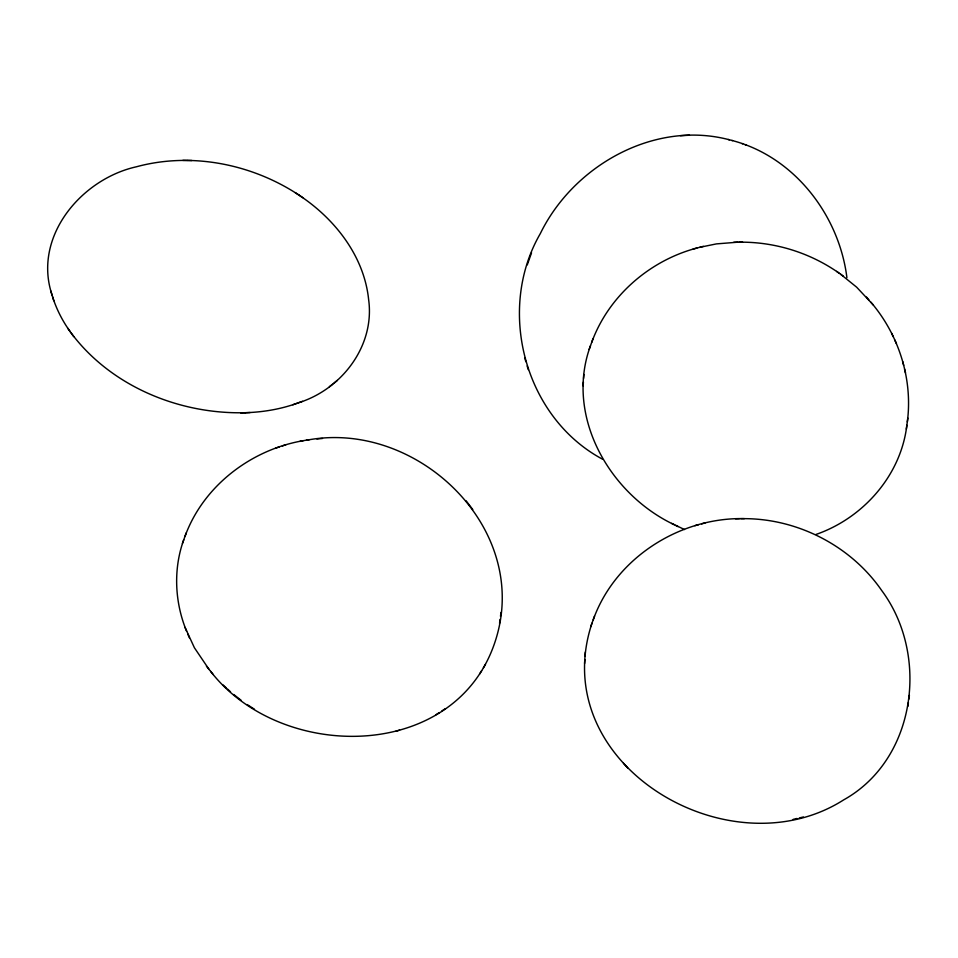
<?xml version="1.0" encoding="UTF-8"?>
<svg xmlns="http://www.w3.org/2000/svg" width="958" height="958" viewBox="0 0 958 958"><rect width="100%" height="100%" fill="white"/><g stroke="black" fill="none" stroke-linecap="round" stroke-linejoin="round"><path stroke-width="1.44" d="M674.372 524.768C609.707 494.364 564.609 416.167 590.463 345.79M740.797 518.685C795.787 517.536 850.488 545.198 881.731 590.547C929.607 654.925 916.255 759.419 843.651 799.894C729.002 872.93 545.27 764.137 591.972 623.191M583.147 385.894L583.398 382.002M583.602 378.422L583.865 374.482M584.596 663.523L584.847 659.619M585.063 655.99L585.326 652.051M210.652 671.402C281.113 762.532 455.816 762.436 495.25 641.237C532.097 528.684 416.79 418.742 306.237 440.285M907.322 421.927C912.962 379.2 898.796 334.725 870.846 302.129M499.549 623.335L500.064 619.443M500.483 616.281L501.01 612.425M815.953 534.468C863.122 518.158 900.987 475.408 906.855 425.208M907.885 706.381L908.412 702.501M908.879 699.16L909.405 695.304M906.34 429.1L907.837 418.059M183.744 539.773C173.111 569.184 174.715 602.426 186.606 631.226M729.373 139.784C654.302 119.894 573.459 165.626 540.324 233.584C496.136 309.709 524.457 417.401 602.498 459.169M531.546 252.816L527.259 264.887M184.942 536.528C203.838 484.209 254.541 446.955 309.123 439.806M591.697 342.413C608.474 296.19 649.56 260.516 696.861 248.05M593.23 619.766C615.216 558.131 679.653 517.188 744.366 518.625M182.439 543.437L186.247 532.876M589.146 349.454L593.002 338.761M590.667 626.855L594.535 616.102M479.599 674.049L481.623 670.756M483.431 667.762L485.466 664.433M298.261 402.851C341.647 389.463 375.033 345.982 368.638 299.65C364.16 256.073 334.785 218.735 299.088 195.204M329.384 386.697L332.654 384.122M333.947 383.068L337.3 380.434M435.974 714.728L439.303 712.584M441.937 710.884L445.398 708.657M245.272 412.718C262.803 412.168 280.371 409.282 296.896 403.342M292.837 404.791L302.477 401.33M275.617 448.14L279.305 446.943M282.37 445.925L285.855 444.787M395.882 731.265L399.57 730.176M699.855 247.284L716.428 243.895L737.636 242.206M694.873 525.679L698.61 524.685M701.627 523.87L705.136 522.936M693.113 249.044L703.364 246.35M793.128 819.401L796.972 818.479M799.307 817.952L803.391 816.97M299.914 441.375L303.003 440.848M316.894 438.968L322.475 438.465M689.461 135.234L680.42 135.689M71.155 333.025C111.044 386.385 179.457 414.431 245.188 412.706M240.674 412.874L250.074 412.551M302.884 197.731C255.211 164.572 192.809 151.448 136.383 166.788C81.011 179.122 32.5 237.153 52.103 295.1M739.001 242.194C774.447 241.632 809.977 252.637 838.957 273.042M735.516 518.793L739.42 518.721M733.72 242.266L742.57 242.134M182.834 160.393L187.409 160.465M187.6 160.465L191.839 160.525M731.9 140.455C794.062 156.477 839.148 215.083 846.908 277.688M728.248 139.497L732.571 140.622M742.019 143.568L742.701 143.82M745.073 144.694L746.198 145.101M684.527 529.546L671.582 523.367M675.63 525.379L678.048 526.601M247.212 704.585L254.469 709.243M295.268 192.654L298.776 195.001M840.645 274.239L856.632 287.172L873.409 305.111M836.633 271.389L843.196 276.048M233.716 694.502L241.153 700.298M227.537 689.065L230.519 691.796M223.07 684.97L226.268 687.904M623.454 763.263L627.718 767.957M866.463 297.04L868.87 299.842M185.026 627.394L194.414 647.764L209.083 669.45M206.437 666.181L213.167 674.492M472.761 509.524L466.151 500.854M50.87 291.028C54.75 305.734 61.468 319.649 70.401 331.947M67.707 328.199L73.742 336.629M891.599 333.192L893.227 336.689M894.736 339.958L896.425 343.587M187.816 634.088L189.337 637.788M524.721 357.909L525.858 361.681M527.151 365.992L528.253 369.632M52.594 296.705L53.792 300.692M902.747 361.609L903.669 365.381M904.532 368.998L905.49 372.878"/></g></svg>
